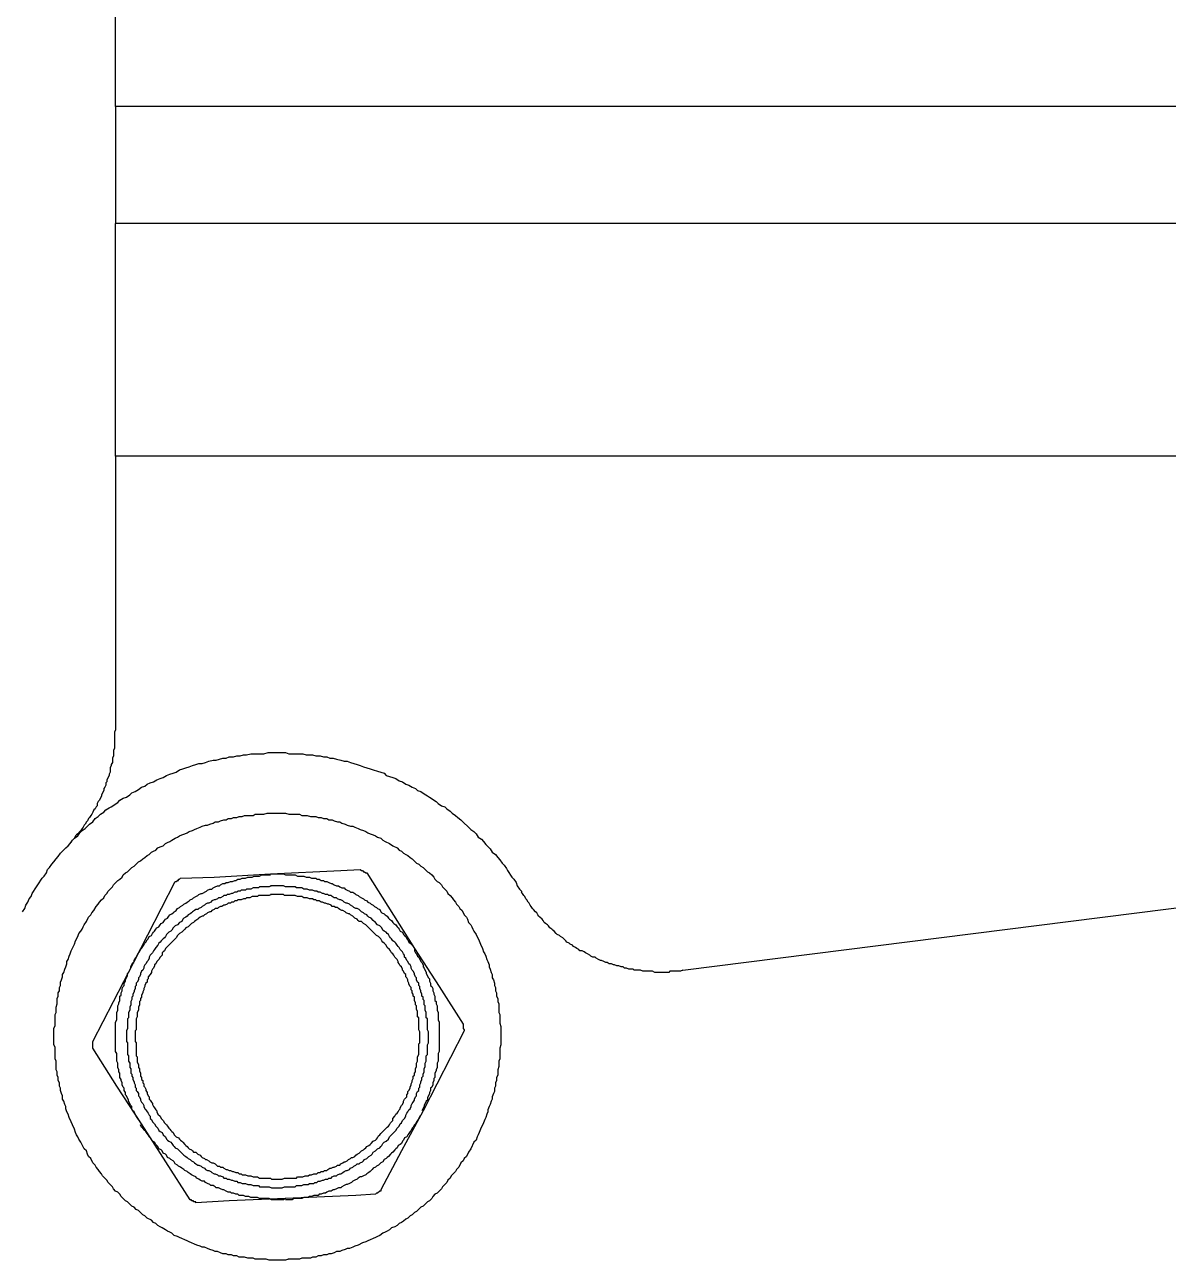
# Model space of a CAD drawing. Header units: inches. Extents: x 0 to 11, y 0.3 to 17.
# Drawn here: x 1.191 to 2.071, y 15.098 to 16.049 of the extents above; entities that cross this region are included whole.
import ezdxf

# ---------------------------------------------------------------- set-up
doc = ezdxf.new("R2010")
doc.units = ezdxf.units.IN
doc.header["$MEASUREMENT"] = 0
doc.layers.add('Layer 1', color=7, linetype='Continuous')

msp = doc.modelspace()

# ---------------------------------------------------------------- linework, layer by layer
at = {"layer": 'Layer 1', "color": 7, "lineweight": 25, "true_color": 0xffffff}
for points in [[(1.26083, 15.98583), (1.26083, 16.36917)], [(1.26083, 15.98583), (1.26083, 15.89583)], [(2.63583, 15.98583), (1.26083, 15.98583)], [(2.66667, 15.71667), (1.26083, 15.71667), (1.26083, 15.89583)], [(2.63583, 15.89583), (1.26083, 15.89583)], [(1.26083, 15.71667), (1.26083, 15.50583)], [(1.26083, 15.50583), (1.26, 15.50416), (1.26, 15.49167), (1.25917, 15.49), (1.25917, 15.48583), (1.25833, 15.48416), (1.25833, 15.48083), (1.2575, 15.47917), (1.2575, 15.47833), (1.25667, 15.47666), (1.25667, 15.47333), (1.25583, 15.47167), (1.25583, 15.47083), (1.25416, 15.4675), (1.25416, 15.46583), (1.25334, 15.465), (1.25334, 15.46333), (1.2525, 15.46167), (1.25167, 15.46084), (1.25167, 15.45917), (1.25, 15.45583), (1.25, 15.455), (1.24833, 15.45167), (1.2475, 15.45083), (1.24666, 15.44916), (1.24666, 15.4475), (1.24584, 15.44667), (1.245, 15.445), (1.24417, 15.44417), (1.24333, 15.4425), (1.2425, 15.44084), (1.24167, 15.44), (1.24083, 15.43833), (1.24, 15.4375), (1.23917, 15.43583), (1.23834, 15.435), (1.2375, 15.43334), (1.23667, 15.4325), (1.23583, 15.43083), (1.235, 15.43), (1.23416, 15.42833), (1.23333, 15.4275), (1.23167, 15.42584), (1.23083, 15.425), (1.23, 15.42417), (1.22917, 15.4225), (1.22833, 15.42166), (1.22666, 15.42), (1.22666, 15.41917)], [(1.18917, 15.36583), (1.19084, 15.36833), (1.19166, 15.37084), (1.19333, 15.37333), (1.19417, 15.37583), (1.19583, 15.3775), (1.19667, 15.38), (1.2, 15.385), (1.20083, 15.38666), (1.20417, 15.39167), (1.20583, 15.39333), (1.2075, 15.39583), (1.20833, 15.39834), (1.21, 15.4), (1.21167, 15.4025), (1.21333, 15.40417), (1.215, 15.40667), (1.21667, 15.40833), (1.21834, 15.41083), (1.2225, 15.415), (1.22417, 15.41667), (1.22583, 15.41833), (1.2275, 15.42083), (1.22917, 15.4225), (1.23167, 15.42417), (1.23333, 15.42666), (1.235, 15.42833), (1.2375, 15.43), (1.24083, 15.43334), (1.24333, 15.435), (1.245, 15.4375), (1.2475, 15.43917), (1.24917, 15.44084), (1.25167, 15.4425), (1.25334, 15.44417), (1.25583, 15.44583), (1.2575, 15.44667), (1.2625, 15.45), (1.26417, 15.45167), (1.26667, 15.45334), (1.26917, 15.45417), (1.27167, 15.45583), (1.27334, 15.4575), (1.27583, 15.45833), (1.27833, 15.46), (1.28084, 15.46167), (1.28333, 15.4625), (1.285, 15.46417), (1.2875, 15.465), (1.29, 15.46583), (1.2925, 15.4675), (1.295, 15.46833), (1.2975, 15.46917), (1.3, 15.47083), (1.3025, 15.47167), (1.305, 15.4725), (1.3075, 15.47333), (1.31, 15.475), (1.3125, 15.47583), (1.315, 15.47666), (1.3175, 15.4775), (1.32, 15.47833), (1.3225, 15.47917), (1.325, 15.48), (1.3275, 15.48), (1.33, 15.48083), (1.3325, 15.48167), (1.33584, 15.4825), (1.33833, 15.4825), (1.34083, 15.48333), (1.34334, 15.48416), (1.34583, 15.48416), (1.34833, 15.485), (1.35166, 15.485), (1.35417, 15.48583), (1.35667, 15.48583), (1.35916, 15.48667), (1.36167, 15.48667), (1.365, 15.4875), (1.375, 15.4875), (1.37834, 15.48834), (1.39167, 15.48834), (1.39417, 15.4875), (1.405, 15.4875), (1.4075, 15.48667), (1.4125, 15.48667), (1.415, 15.48583), (1.41833, 15.48583), (1.42083, 15.485), (1.42333, 15.485), (1.42584, 15.48416), (1.42833, 15.48416), (1.43083, 15.48333), (1.43416, 15.4825), (1.43667, 15.48167), (1.43917, 15.48167), (1.44166, 15.48083), (1.44667, 15.47917), (1.44916, 15.47833), (1.45167, 15.4775), (1.45417, 15.47666), (1.45667, 15.47583), (1.45917, 15.475), (1.4625, 15.47417), (1.465, 15.47333), (1.4675, 15.4725), (1.46916, 15.47083), (1.47167, 15.47), (1.47417, 15.46917), (1.47666, 15.46833), (1.47917, 15.46667), (1.48167, 15.46583), (1.48416, 15.46417), (1.48667, 15.46333), (1.48917, 15.46167), (1.49167, 15.46084), (1.49333, 15.45917), (1.49584, 15.45833), (1.49833, 15.45667), (1.50083, 15.455), (1.5025, 15.45417), (1.5075, 15.45083), (1.50917, 15.44916), (1.51166, 15.4475), (1.51417, 15.44667), (1.51584, 15.445), (1.51833, 15.44333), (1.52, 15.44166), (1.5225, 15.44), (1.52417, 15.43833), (1.52667, 15.43667), (1.53417, 15.42917), (1.53667, 15.4275), (1.53833, 15.42584), (1.54, 15.42333), (1.5425, 15.42166), (1.54417, 15.42), (1.54583, 15.4175), (1.54917, 15.41416), (1.55084, 15.41167), (1.55333, 15.41), (1.555, 15.4075), (1.55667, 15.40583), (1.55834, 15.40333), (1.56, 15.40167), (1.56167, 15.39917), (1.5625, 15.3975), (1.56584, 15.3925), (1.5675, 15.39084), (1.56917, 15.38833), (1.57, 15.38584), (1.57167, 15.38333), (1.57333, 15.38167), (1.57333, 15.38083)], [(1.39417, 15.09833), (1.39167, 15.0975), (1.37916, 15.0975), (1.37667, 15.09833), (1.36833, 15.09833), (1.36667, 15.09917), (1.3625, 15.09917), (1.36, 15.1), (1.35583, 15.1), (1.35417, 15.10083), (1.35166, 15.10083), (1.35, 15.10166), (1.3475, 15.10166), (1.34583, 15.1025), (1.34334, 15.1025), (1.34167, 15.10333), (1.33917, 15.10417), (1.3375, 15.10417), (1.33584, 15.105), (1.33333, 15.10583), (1.33167, 15.10667), (1.32917, 15.1075), (1.3275, 15.1075), (1.32583, 15.10833), (1.32333, 15.10916), (1.32167, 15.11), (1.31917, 15.11083), (1.3175, 15.11167), (1.31584, 15.1125), (1.31417, 15.11334), (1.31167, 15.11416), (1.31, 15.115), (1.30834, 15.11583), (1.30583, 15.11667), (1.30417, 15.11833), (1.3025, 15.11917), (1.30084, 15.12), (1.29917, 15.12084), (1.29666, 15.1225), (1.295, 15.12333), (1.29333, 15.12417), (1.29167, 15.12583), (1.29, 15.12667), (1.28833, 15.12834), (1.285, 15.13), (1.28333, 15.13167), (1.28166, 15.1325), (1.27833, 15.13584), (1.27667, 15.13666), (1.275, 15.13833), (1.27334, 15.13917), (1.27, 15.1425), (1.26833, 15.14333), (1.265, 15.14667), (1.26417, 15.14834), (1.2625, 15.15), (1.26083, 15.15083), (1.25917, 15.1525), (1.25833, 15.15417), (1.255, 15.1575), (1.25416, 15.15917), (1.25083, 15.1625), (1.25, 15.16416), (1.24833, 15.16583), (1.2475, 15.1675), (1.24584, 15.16917), (1.245, 15.17083), (1.24333, 15.1725), (1.24167, 15.17584), (1.24, 15.1775), (1.23917, 15.17917), (1.23834, 15.18167), (1.23667, 15.18334), (1.23416, 15.18833), (1.2325, 15.19084), (1.23167, 15.1925), (1.23083, 15.19417), (1.23, 15.19583), (1.22917, 15.19834), (1.2275, 15.20167), (1.22666, 15.20417), (1.225, 15.2075), (1.22417, 15.21), (1.22333, 15.21167), (1.2225, 15.21417), (1.2225, 15.21583), (1.22167, 15.2175), (1.22083, 15.22), (1.22, 15.22167), (1.22, 15.22417), (1.21916, 15.22583), (1.21834, 15.22833), (1.21834, 15.23), (1.2175, 15.23167), (1.2175, 15.23416), (1.21667, 15.23583), (1.21667, 15.23834), (1.21583, 15.24), (1.21583, 15.2425), (1.215, 15.24417), (1.215, 15.25083), (1.21417, 15.2525), (1.21417, 15.26166), (1.21333, 15.26333), (1.21333, 15.27583), (1.21417, 15.27833), (1.21417, 15.28667), (1.215, 15.28833), (1.215, 15.2925), (1.21583, 15.295), (1.21583, 15.29917), (1.21667, 15.30084), (1.21667, 15.30333), (1.2175, 15.305), (1.2175, 15.3075), (1.21834, 15.30916), (1.21834, 15.31167), (1.21916, 15.31333), (1.22, 15.31584), (1.22, 15.3175), (1.22083, 15.31917), (1.22167, 15.32167), (1.2225, 15.32334), (1.22333, 15.32583), (1.22333, 15.3275), (1.22417, 15.32917), (1.225, 15.33167), (1.22583, 15.33333), (1.22666, 15.33584), (1.22917, 15.34083), (1.23, 15.34333), (1.23167, 15.34667), (1.2325, 15.34917), (1.23416, 15.35083), (1.235, 15.3525), (1.23583, 15.35417), (1.23667, 15.35583), (1.23834, 15.35833), (1.24, 15.36167), (1.24167, 15.36334), (1.2425, 15.365), (1.24417, 15.36667), (1.24584, 15.37), (1.2475, 15.37166), (1.24833, 15.37333), (1.25, 15.375), (1.25167, 15.37667), (1.2525, 15.37834), (1.25416, 15.38), (1.255, 15.38167), (1.25833, 15.385), (1.25917, 15.38666), (1.2625, 15.39), (1.26417, 15.39084), (1.26584, 15.3925), (1.26667, 15.39417), (1.26833, 15.39583), (1.27, 15.39667), (1.27334, 15.4), (1.275, 15.40083), (1.27667, 15.4025), (1.27833, 15.40417), (1.28, 15.405), (1.28166, 15.40667), (1.28333, 15.4075), (1.285, 15.40917), (1.28667, 15.41), (1.28833, 15.41167), (1.29, 15.4125), (1.29167, 15.41333), (1.29333, 15.415), (1.295, 15.41583), (1.2975, 15.41667), (1.29917, 15.41833), (1.30084, 15.41917), (1.3025, 15.42), (1.30417, 15.42083), (1.30667, 15.4225), (1.30834, 15.42333), (1.31, 15.42417), (1.31167, 15.425), (1.31417, 15.42584), (1.31584, 15.42666), (1.3175, 15.4275), (1.32, 15.42833), (1.32167, 15.42917), (1.32333, 15.43), (1.32583, 15.43083), (1.3275, 15.43167), (1.33, 15.4325), (1.33167, 15.4325), (1.33333, 15.43334), (1.33584, 15.43416), (1.3375, 15.435), (1.34, 15.435), (1.34167, 15.43583), (1.34416, 15.43667), (1.34583, 15.43667), (1.3475, 15.4375), (1.35, 15.4375), (1.35166, 15.43833), (1.35417, 15.43833), (1.35583, 15.43917), (1.35833, 15.43917), (1.36, 15.44), (1.36667, 15.44), (1.36833, 15.44084), (1.375, 15.44084), (1.3775, 15.44166), (1.39167, 15.44166), (1.39417, 15.44084), (1.4025, 15.44084), (1.40417, 15.44), (1.40833, 15.44), (1.41083, 15.43917), (1.415, 15.43917), (1.41667, 15.43833), (1.41917, 15.43833), (1.42083, 15.4375), (1.42333, 15.4375), (1.425, 15.43667), (1.4275, 15.43667), (1.42917, 15.43583), (1.43167, 15.435), (1.43334, 15.435), (1.435, 15.43416), (1.4375, 15.43334), (1.43917, 15.4325), (1.44166, 15.43167), (1.44333, 15.43167), (1.445, 15.43083), (1.4475, 15.43), (1.44916, 15.42917), (1.45167, 15.42833), (1.45334, 15.4275), (1.455, 15.42666), (1.45667, 15.42584), (1.45917, 15.425), (1.46084, 15.42417), (1.4625, 15.42333), (1.465, 15.4225), (1.46667, 15.42083), (1.46834, 15.42), (1.47167, 15.41833), (1.47417, 15.41667), (1.4775, 15.415), (1.47917, 15.41333), (1.48083, 15.4125), (1.4825, 15.41083), (1.48416, 15.41), (1.48583, 15.40917), (1.4875, 15.4075), (1.48917, 15.40667), (1.4925, 15.40333), (1.49417, 15.4025), (1.49584, 15.40083), (1.4975, 15.4), (1.50083, 15.39667), (1.5025, 15.39583), (1.50416, 15.39417), (1.50583, 15.3925), (1.50667, 15.39084), (1.50833, 15.38917), (1.51, 15.38833), (1.51166, 15.38666), (1.5125, 15.385), (1.51584, 15.38167), (1.51667, 15.38), (1.51833, 15.37834), (1.52, 15.37667), (1.52083, 15.375), (1.5225, 15.37333), (1.52334, 15.37166), (1.525, 15.37), (1.52583, 15.36833), (1.5275, 15.36667), (1.52917, 15.36334), (1.53084, 15.36167), (1.53166, 15.36), (1.5325, 15.3575), (1.53417, 15.35583), (1.535, 15.35417), (1.53583, 15.3525), (1.53667, 15.35083), (1.53833, 15.34833), (1.54083, 15.34333), (1.54167, 15.34083), (1.54333, 15.3375), (1.54417, 15.335), (1.545, 15.33333), (1.54583, 15.33167), (1.54666, 15.32917), (1.5475, 15.3275), (1.54833, 15.325), (1.54833, 15.32334), (1.54917, 15.32167), (1.55, 15.31917), (1.55084, 15.3175), (1.55084, 15.315), (1.55167, 15.31333), (1.5525, 15.31083), (1.5525, 15.30916), (1.55333, 15.3075), (1.55333, 15.305), (1.55417, 15.30333), (1.55417, 15.30084), (1.555, 15.29917), (1.555, 15.29666), (1.55583, 15.295), (1.55583, 15.28833), (1.55667, 15.28667), (1.55667, 15.28), (1.5575, 15.2775), (1.5575, 15.26333), (1.55667, 15.26084), (1.55667, 15.2525), (1.55583, 15.25083), (1.55583, 15.24666), (1.555, 15.24417), (1.555, 15.24), (1.55417, 15.23834), (1.55417, 15.23583), (1.55333, 15.23416), (1.55333, 15.23167), (1.5525, 15.23), (1.5525, 15.2275), (1.55167, 15.22583), (1.55084, 15.22333), (1.55084, 15.22167), (1.55, 15.22), (1.54917, 15.2175), (1.54833, 15.21583), (1.5475, 15.21333), (1.5475, 15.21167), (1.54666, 15.21), (1.54583, 15.2075), (1.545, 15.20583), (1.54417, 15.20334), (1.54167, 15.19834), (1.54083, 15.19583), (1.54, 15.19417), (1.53916, 15.1925), (1.53833, 15.19), (1.53667, 15.18833), (1.53417, 15.18334), (1.5325, 15.18083), (1.53084, 15.1775), (1.52917, 15.17584), (1.52833, 15.17417), (1.52667, 15.1725), (1.525, 15.16917), (1.52334, 15.1675), (1.5225, 15.16583), (1.51917, 15.1625), (1.51833, 15.16083), (1.51667, 15.15917), (1.51584, 15.1575), (1.5125, 15.15417), (1.51166, 15.1525), (1.51, 15.15083), (1.50833, 15.14917), (1.50667, 15.14834), (1.505, 15.14667), (1.50416, 15.145), (1.5025, 15.14333), (1.50083, 15.1425), (1.4975, 15.13917), (1.49584, 15.13833), (1.4925, 15.135), (1.49083, 15.13417), (1.48917, 15.1325), (1.4875, 15.13167), (1.48583, 15.13), (1.48416, 15.12916), (1.4825, 15.1275), (1.48083, 15.12667), (1.47917, 15.12583), (1.4775, 15.12417), (1.47583, 15.12333), (1.47333, 15.1225), (1.47167, 15.12084), (1.47, 15.12), (1.46834, 15.11917), (1.46667, 15.11833), (1.46417, 15.11667), (1.4625, 15.11583), (1.46084, 15.115), (1.45917, 15.11416), (1.45667, 15.11334), (1.455, 15.1125), (1.45334, 15.11167), (1.45083, 15.11083), (1.4475, 15.10916), (1.445, 15.10833), (1.44333, 15.1075), (1.44084, 15.10667), (1.43917, 15.10667), (1.4375, 15.10583), (1.435, 15.105), (1.43334, 15.10417), (1.43083, 15.10417), (1.42917, 15.10333), (1.42667, 15.1025), (1.425, 15.1025), (1.42333, 15.10166), (1.42083, 15.10166), (1.41917, 15.10083), (1.41667, 15.10083), (1.415, 15.1), (1.4125, 15.1), (1.41083, 15.09917), (1.40417, 15.09917), (1.4025, 15.09833), (1.39333, 15.09833)], [(1.6975, 15.32083), (2.44333, 15.415)], [(1.275, 15.3275), (1.30667, 15.38917), (1.3075, 15.38917), (1.30834, 15.39), (1.30916, 15.39), (1.30916, 15.39084), (1.31, 15.39084), (1.31083, 15.39167), (1.33667, 15.3925), (1.38, 15.395)], [(1.275, 15.3275), (1.275, 15.32834), (1.27583, 15.33), (1.27667, 15.33083), (1.27833, 15.33417), (1.27917, 15.335), (1.28, 15.33667), (1.28084, 15.3375), (1.28166, 15.33917), (1.2825, 15.34), (1.28333, 15.34167), (1.28417, 15.3425), (1.285, 15.34417), (1.28583, 15.345), (1.28667, 15.34667), (1.28833, 15.3475), (1.28916, 15.34917), (1.29, 15.35), (1.29083, 15.35083), (1.29167, 15.3525), (1.2925, 15.35333), (1.29417, 15.35417), (1.295, 15.35583), (1.29583, 15.35667), (1.2975, 15.3575), (1.29833, 15.35916), (1.29917, 15.36), (1.30084, 15.36083), (1.30167, 15.3625), (1.3025, 15.36334), (1.30417, 15.36416), (1.305, 15.365), (1.30583, 15.36583), (1.3075, 15.36667), (1.30834, 15.36833), (1.31, 15.36917), (1.31083, 15.37), (1.3125, 15.37084), (1.31333, 15.37166), (1.315, 15.3725), (1.31584, 15.37333), (1.3175, 15.37417), (1.31833, 15.375), (1.32, 15.37583), (1.32083, 15.37667), (1.3225, 15.3775), (1.32416, 15.37834), (1.325, 15.37916), (1.32667, 15.38), (1.3275, 15.38), (1.33083, 15.38167), (1.33167, 15.3825), (1.33333, 15.38333), (1.335, 15.38333), (1.33584, 15.38417), (1.3375, 15.385), (1.33917, 15.38584), (1.34083, 15.38584), (1.34167, 15.38666), (1.34334, 15.3875), (1.345, 15.3875), (1.34583, 15.38833), (1.3475, 15.38833), (1.34917, 15.38917), (1.35083, 15.38917), (1.3525, 15.39), (1.35333, 15.39), (1.355, 15.39084), (1.35667, 15.39084), (1.35833, 15.39167), (1.36083, 15.39167), (1.3625, 15.3925), (1.36583, 15.3925), (1.3675, 15.39333), (1.37166, 15.39333), (1.37333, 15.39417), (1.38, 15.39417)], [(1.38, 15.395), (1.43416, 15.3975), (1.44916, 15.39834), (1.45, 15.3975), (1.45083, 15.3975), (1.45167, 15.39667), (1.4525, 15.39667), (1.45334, 15.39583), (1.45417, 15.39583)], [(1.38, 15.395), (1.39, 15.395), (1.39167, 15.39417), (1.39917, 15.39417), (1.40083, 15.39333), (1.40584, 15.39333), (1.4075, 15.3925), (1.41, 15.3925), (1.41167, 15.39167), (1.415, 15.39167), (1.41583, 15.39084), (1.4175, 15.39084), (1.41917, 15.39), (1.42083, 15.39), (1.42166, 15.38917), (1.42333, 15.38917), (1.425, 15.38833), (1.42667, 15.3875), (1.4275, 15.3875), (1.42917, 15.38666), (1.43083, 15.38584), (1.4325, 15.38584), (1.43334, 15.385), (1.435, 15.38417), (1.43667, 15.38417), (1.4375, 15.38333), (1.43917, 15.3825), (1.44084, 15.38167), (1.44166, 15.38083), (1.44333, 15.38083), (1.445, 15.38), (1.44583, 15.37916), (1.4475, 15.37834), (1.44833, 15.3775), (1.45, 15.37667), (1.45167, 15.37583), (1.4525, 15.375), (1.45417, 15.37417), (1.455, 15.37333), (1.45667, 15.3725), (1.4575, 15.37166), (1.45917, 15.37084), (1.46, 15.37), (1.46167, 15.36917), (1.4625, 15.36833), (1.46417, 15.3675), (1.465, 15.36583), (1.46583, 15.365), (1.4675, 15.36416), (1.46834, 15.36334), (1.47, 15.3625), (1.47083, 15.36083), (1.47167, 15.36), (1.47333, 15.35916), (1.47417, 15.3575), (1.475, 15.35667), (1.47666, 15.35583), (1.4775, 15.35417), (1.47833, 15.35333), (1.47917, 15.3525), (1.48, 15.35083), (1.48167, 15.35), (1.4825, 15.34833), (1.48333, 15.3475), (1.48416, 15.34667), (1.485, 15.345), (1.48583, 15.34417), (1.48667, 15.3425), (1.4875, 15.34167), (1.48917, 15.34), (1.49, 15.33917), (1.49083, 15.3375)], [(1.45417, 15.39583), (1.49083, 15.3375)], [(1.38083, 15.38584), (1.37916, 15.385), (1.37166, 15.385), (1.37084, 15.38417), (1.36667, 15.38417), (1.365, 15.38333), (1.36167, 15.38333), (1.36083, 15.3825), (1.3575, 15.3825), (1.35667, 15.38167), (1.355, 15.38167), (1.35417, 15.38083), (1.3525, 15.38083), (1.35083, 15.38), (1.35, 15.38), (1.34833, 15.37916), (1.34667, 15.37916), (1.34583, 15.37834), (1.34416, 15.37834), (1.34334, 15.3775), (1.34167, 15.37667), (1.34, 15.37667), (1.33917, 15.37583), (1.3375, 15.375), (1.33667, 15.375), (1.335, 15.37417), (1.33417, 15.37333), (1.3325, 15.3725), (1.33167, 15.3725), (1.33, 15.37166), (1.32917, 15.37084), (1.3275, 15.37), (1.32667, 15.36917), (1.325, 15.36833), (1.32416, 15.3675), (1.3225, 15.3675), (1.32167, 15.36667), (1.32, 15.36583), (1.31917, 15.365), (1.31833, 15.36416), (1.31666, 15.36334), (1.31584, 15.3625), (1.315, 15.36167), (1.31333, 15.36083), (1.3125, 15.36), (1.31167, 15.35833), (1.31, 15.3575), (1.30834, 15.35583), (1.30667, 15.355), (1.30583, 15.35417), (1.305, 15.35333), (1.30417, 15.35166), (1.30333, 15.35083), (1.30167, 15.35), (1.30084, 15.34917), (1.3, 15.34833), (1.29917, 15.34667), (1.29833, 15.34583), (1.2975, 15.345), (1.29583, 15.34333), (1.295, 15.3425), (1.29417, 15.34167), (1.29333, 15.34), (1.29167, 15.33833), (1.29083, 15.33667), (1.29, 15.33584), (1.28916, 15.33417), (1.28833, 15.33333), (1.2875, 15.3325), (1.28667, 15.33083), (1.28667, 15.33), (1.28583, 15.32834), (1.285, 15.3275), (1.28417, 15.32583), (1.28333, 15.325), (1.2825, 15.32334), (1.2825, 15.3225), (1.28166, 15.32083), (1.28084, 15.32), (1.28, 15.31833), (1.28, 15.3175), (1.27917, 15.31584), (1.27833, 15.315), (1.27833, 15.31333), (1.2775, 15.31167), (1.27667, 15.31083), (1.27667, 15.30916), (1.27583, 15.30834), (1.27583, 15.30667), (1.275, 15.305), (1.275, 15.30417), (1.27417, 15.3025), (1.27417, 15.30084), (1.27334, 15.3), (1.27334, 15.29833), (1.2725, 15.29666), (1.2725, 15.29417), (1.27167, 15.2925), (1.27167, 15.29), (1.27083, 15.28833), (1.27083, 15.28417), (1.27, 15.28333), (1.27, 15.27583), (1.26917, 15.27417), (1.26917, 15.26584), (1.27, 15.265), (1.27, 15.25583), (1.27083, 15.255), (1.27083, 15.25083), (1.27167, 15.24917), (1.27167, 15.24584), (1.2725, 15.245), (1.2725, 15.24167), (1.27334, 15.24083), (1.27334, 15.23916), (1.27417, 15.23834), (1.27417, 15.23667), (1.275, 15.235), (1.275, 15.23416), (1.27583, 15.2325), (1.27583, 15.23083), (1.27667, 15.23), (1.27667, 15.22833), (1.2775, 15.2275), (1.27833, 15.22583), (1.27833, 15.22417), (1.27917, 15.22333), (1.28, 15.22167), (1.28, 15.22083), (1.28084, 15.21917), (1.28166, 15.21833), (1.2825, 15.21667), (1.2825, 15.21583), (1.28333, 15.21417), (1.28417, 15.21333), (1.285, 15.21167), (1.28583, 15.21084), (1.28667, 15.20917), (1.2875, 15.20833), (1.2875, 15.20667), (1.28833, 15.20583), (1.28916, 15.20417), (1.29, 15.20334), (1.29083, 15.2025), (1.29167, 15.20083), (1.2925, 15.2), (1.29333, 15.19916), (1.29417, 15.1975), (1.295, 15.19667), (1.29666, 15.19583), (1.2975, 15.19417), (1.29917, 15.1925), (1.3, 15.19084), (1.30084, 15.19), (1.30167, 15.18917), (1.30333, 15.18833), (1.30417, 15.1875), (1.305, 15.18583), (1.30583, 15.185), (1.30667, 15.18416), (1.30834, 15.18334), (1.30916, 15.1825), (1.31, 15.18167), (1.31167, 15.18), (1.3125, 15.17917), (1.31333, 15.17833), (1.315, 15.1775), (1.31584, 15.17666), (1.31666, 15.17584), (1.31833, 15.175), (1.31917, 15.17417), (1.32083, 15.17333), (1.32167, 15.1725), (1.3225, 15.17166), (1.32416, 15.17083), (1.325, 15.17083), (1.32667, 15.17), (1.3275, 15.16917), (1.32917, 15.16833), (1.33, 15.1675), (1.33167, 15.16667), (1.3325, 15.16667), (1.33417, 15.16583), (1.335, 15.165), (1.33667, 15.16416), (1.3375, 15.16416), (1.33917, 15.16333), (1.34, 15.1625), (1.34167, 15.1625), (1.34334, 15.16167), (1.34416, 15.16083), (1.34583, 15.16083), (1.34667, 15.16), (1.34833, 15.16), (1.35, 15.15917), (1.35083, 15.15917), (1.3525, 15.15833), (1.35417, 15.15833), (1.355, 15.1575), (1.35667, 15.1575), (1.35833, 15.15667), (1.36083, 15.15667), (1.3625, 15.15583), (1.365, 15.15583), (1.36667, 15.155), (1.37084, 15.155), (1.37166, 15.15417), (1.37916, 15.15417), (1.38083, 15.15333), (1.38917, 15.15333), (1.39084, 15.15417), (1.39917, 15.15417), (1.4, 15.155), (1.40417, 15.155), (1.40584, 15.15583), (1.40917, 15.15583), (1.41, 15.15667), (1.41333, 15.15667), (1.41416, 15.1575), (1.41583, 15.1575), (1.41667, 15.15833), (1.41833, 15.15833), (1.42, 15.15917), (1.42083, 15.15917), (1.4225, 15.16), (1.42417, 15.16), (1.425, 15.16083), (1.42667, 15.16083), (1.4275, 15.16167), (1.42917, 15.1625), (1.43083, 15.1625), (1.43167, 15.16333), (1.43334, 15.16416), (1.43416, 15.16416), (1.43583, 15.165), (1.43667, 15.16583), (1.43833, 15.16667), (1.43917, 15.16667), (1.44084, 15.1675), (1.44166, 15.16833), (1.44333, 15.16917), (1.44417, 15.17), (1.44583, 15.17083), (1.44667, 15.17166), (1.44833, 15.17166), (1.44916, 15.1725), (1.45083, 15.17333), (1.45167, 15.17417), (1.4525, 15.175), (1.45417, 15.17584), (1.455, 15.17666), (1.45583, 15.1775), (1.4575, 15.17833), (1.45833, 15.17917), (1.45917, 15.18083), (1.46084, 15.18167), (1.46167, 15.1825), (1.4625, 15.18334), (1.46417, 15.18416), (1.465, 15.185), (1.46583, 15.18583), (1.46667, 15.1875), (1.4675, 15.18833), (1.46916, 15.18917), (1.47083, 15.19084), (1.47167, 15.1925), (1.47333, 15.19417), (1.475, 15.19583), (1.47583, 15.19667), (1.47666, 15.1975), (1.4775, 15.19916), (1.47833, 15.2), (1.47917, 15.20083), (1.48, 15.2025), (1.48083, 15.20334), (1.48167, 15.205), (1.4825, 15.20583), (1.48333, 15.20667), (1.48416, 15.20833), (1.48416, 15.20917), (1.485, 15.21084), (1.48583, 15.21167), (1.48667, 15.21333), (1.4875, 15.21417), (1.48834, 15.21583), (1.48834, 15.21667), (1.48917, 15.21833), (1.49, 15.21917), (1.49083, 15.22083), (1.49083, 15.22167), (1.49167, 15.22333), (1.4925, 15.22417), (1.4925, 15.22583), (1.49333, 15.2275), (1.49417, 15.22833), (1.49417, 15.23), (1.495, 15.23083), (1.495, 15.2325), (1.49584, 15.23416), (1.49584, 15.235), (1.49666, 15.23667), (1.49666, 15.23834), (1.4975, 15.23916), (1.4975, 15.24083), (1.49833, 15.2425), (1.49833, 15.245), (1.49917, 15.24666), (1.49917, 15.24917), (1.5, 15.25083), (1.5, 15.255), (1.50083, 15.25583), (1.50083, 15.26333), (1.50167, 15.265), (1.50167, 15.27334), (1.50083, 15.275), (1.50083, 15.28333), (1.5, 15.28417), (1.5, 15.28833), (1.49917, 15.29), (1.49917, 15.29333), (1.49833, 15.29417), (1.49833, 15.2975), (1.4975, 15.29833), (1.4975, 15.3), (1.49666, 15.30084), (1.49666, 15.3025), (1.49584, 15.30417), (1.49584, 15.305), (1.495, 15.30667), (1.495, 15.30834), (1.49417, 15.30916), (1.49417, 15.31083), (1.49333, 15.31167), (1.4925, 15.31333), (1.4925, 15.315), (1.49167, 15.31584), (1.49083, 15.3175), (1.49083, 15.31833), (1.49, 15.32), (1.48917, 15.32083), (1.48834, 15.3225), (1.48834, 15.32334), (1.4875, 15.325), (1.48667, 15.32583), (1.48583, 15.3275), (1.485, 15.32834), (1.48416, 15.33), (1.48333, 15.33083), (1.48333, 15.3325), (1.4825, 15.33333), (1.48167, 15.335), (1.48, 15.33667), (1.47917, 15.33833), (1.47833, 15.33917), (1.4775, 15.34), (1.47666, 15.34167), (1.47583, 15.3425), (1.47417, 15.34333), (1.47333, 15.345), (1.4725, 15.34583), (1.47167, 15.34667), (1.47083, 15.34833), (1.47, 15.34917), (1.46916, 15.35), (1.4675, 15.35083), (1.46667, 15.35166), (1.46583, 15.35333), (1.465, 15.35417), (1.46417, 15.355), (1.4625, 15.35583), (1.46084, 15.3575), (1.45917, 15.35916), (1.4575, 15.36083), (1.45583, 15.36167), (1.455, 15.3625), (1.45417, 15.36334), (1.4525, 15.36416), (1.45167, 15.365), (1.45, 15.36583), (1.44916, 15.36667), (1.44833, 15.3675), (1.44667, 15.36833), (1.44583, 15.36833), (1.44417, 15.36917), (1.44333, 15.37), (1.44166, 15.37084), (1.44084, 15.37166), (1.43917, 15.3725), (1.43833, 15.3725), (1.43667, 15.37333), (1.43583, 15.37417), (1.43416, 15.375), (1.43334, 15.375), (1.43167, 15.37583), (1.43083, 15.37667), (1.42917, 15.37667), (1.4275, 15.3775), (1.42667, 15.37834), (1.425, 15.37834), (1.42417, 15.37916), (1.4225, 15.37916), (1.42083, 15.38), (1.42, 15.38), (1.41833, 15.38083), (1.41667, 15.38083), (1.41583, 15.38167), (1.41416, 15.38167), (1.4125, 15.3825), (1.41, 15.3825), (1.40833, 15.38333), (1.40584, 15.38333), (1.40417, 15.38417), (1.4, 15.38417), (1.39917, 15.385), (1.39167, 15.385), (1.39, 15.38584), (1.38, 15.38584)], [(1.38083, 15.37916), (1.37916, 15.37834), (1.37084, 15.37834), (1.37, 15.3775), (1.36583, 15.3775), (1.36417, 15.37667), (1.36167, 15.37667), (1.36083, 15.37583), (1.35916, 15.37583), (1.3575, 15.375), (1.355, 15.375), (1.35417, 15.37417), (1.3525, 15.37417), (1.35166, 15.37333), (1.35, 15.37333), (1.34917, 15.3725), (1.3475, 15.3725), (1.34667, 15.37166), (1.345, 15.37084), (1.34416, 15.37084), (1.3425, 15.37), (1.34167, 15.37), (1.34, 15.36917), (1.33917, 15.36833), (1.3375, 15.36833), (1.33667, 15.3675), (1.335, 15.36667), (1.33417, 15.36583), (1.33333, 15.36583), (1.33167, 15.365), (1.33083, 15.36416), (1.32917, 15.36334), (1.32834, 15.3625), (1.3275, 15.3625), (1.32583, 15.36167), (1.325, 15.36083), (1.32416, 15.36), (1.3225, 15.35916), (1.32167, 15.35833), (1.32083, 15.3575), (1.31917, 15.35667), (1.31833, 15.35583), (1.31666, 15.35417), (1.315, 15.35333), (1.31417, 15.3525), (1.31333, 15.35166), (1.3125, 15.35083), (1.31167, 15.35), (1.31, 15.34917), (1.30916, 15.34833), (1.30834, 15.3475), (1.3075, 15.34583), (1.30667, 15.345), (1.30583, 15.34417), (1.305, 15.34333), (1.30417, 15.3425), (1.3025, 15.34083), (1.30167, 15.34), (1.30084, 15.33917), (1.3, 15.33833), (1.29917, 15.3375), (1.29833, 15.33584), (1.2975, 15.335), (1.29666, 15.33417), (1.29666, 15.3325), (1.29583, 15.33167), (1.295, 15.33083), (1.29417, 15.32917), (1.29333, 15.32834), (1.2925, 15.3275), (1.29167, 15.32583), (1.29083, 15.325), (1.29083, 15.32416), (1.29, 15.3225), (1.28916, 15.32167), (1.28833, 15.32), (1.28833, 15.31917), (1.2875, 15.3175), (1.28583, 15.31584), (1.28583, 15.31417), (1.285, 15.31333), (1.285, 15.31167), (1.28417, 15.31083), (1.28333, 15.30916), (1.28333, 15.30834), (1.2825, 15.30667), (1.2825, 15.30583), (1.28166, 15.30417), (1.28166, 15.30333), (1.28084, 15.30166), (1.28084, 15.3), (1.28, 15.29917), (1.28, 15.2975), (1.27917, 15.29666), (1.27917, 15.29417), (1.27833, 15.2925), (1.27833, 15.29), (1.2775, 15.28833), (1.2775, 15.285), (1.27667, 15.28333), (1.27667, 15.275), (1.27583, 15.27417), (1.27583, 15.26584), (1.27667, 15.265), (1.27667, 15.255), (1.2775, 15.25416), (1.2775, 15.25), (1.27833, 15.24833), (1.27833, 15.24584), (1.27917, 15.245), (1.27917, 15.24333), (1.28, 15.24167), (1.28, 15.23916), (1.28084, 15.23834), (1.28084, 15.23667), (1.28166, 15.23583), (1.28166, 15.23416), (1.2825, 15.23333), (1.2825, 15.23167), (1.28333, 15.23083), (1.28417, 15.22917), (1.28417, 15.22833), (1.285, 15.22666), (1.285, 15.22583), (1.28583, 15.22417), (1.28667, 15.22333), (1.28667, 15.22167), (1.2875, 15.22083), (1.28833, 15.21917), (1.28916, 15.21833), (1.28916, 15.2175), (1.29, 15.21583), (1.29083, 15.215), (1.29167, 15.21333), (1.2925, 15.2125), (1.2925, 15.21167), (1.29333, 15.21), (1.295, 15.20833), (1.29583, 15.20667), (1.29666, 15.20583), (1.2975, 15.205), (1.29833, 15.20334), (1.29917, 15.2025), (1.3, 15.20167), (1.30084, 15.20083), (1.30167, 15.19916), (1.3025, 15.19834), (1.30333, 15.1975), (1.30417, 15.19667), (1.305, 15.19583), (1.30583, 15.19417), (1.3075, 15.1925), (1.30916, 15.19166), (1.31, 15.19084), (1.31083, 15.19), (1.31167, 15.18917), (1.3125, 15.18833), (1.31417, 15.18667), (1.315, 15.18583), (1.31584, 15.185), (1.31666, 15.18416), (1.3175, 15.18334), (1.31917, 15.1825), (1.32, 15.18167), (1.32083, 15.18083), (1.3225, 15.18083), (1.32333, 15.18), (1.32416, 15.17917), (1.32583, 15.17833), (1.32667, 15.1775), (1.3275, 15.17666), (1.32917, 15.17584), (1.33, 15.175), (1.33083, 15.175), (1.3325, 15.17417), (1.33333, 15.17333), (1.335, 15.1725), (1.33584, 15.1725), (1.3375, 15.17166), (1.33917, 15.17), (1.34083, 15.17), (1.34167, 15.16917), (1.34334, 15.16917), (1.34416, 15.16833), (1.34583, 15.1675), (1.34667, 15.1675), (1.34833, 15.16667), (1.34917, 15.16667), (1.35083, 15.16583), (1.35166, 15.16583), (1.35333, 15.165), (1.355, 15.165), (1.35583, 15.16416), (1.3575, 15.16416), (1.35833, 15.16333), (1.36083, 15.16333), (1.3625, 15.1625), (1.365, 15.1625), (1.36667, 15.16167), (1.37, 15.16167), (1.37166, 15.16083), (1.38, 15.16083), (1.38083, 15.16), (1.38917, 15.16), (1.39084, 15.16083), (1.4, 15.16083), (1.40083, 15.16167), (1.405, 15.16167), (1.40666, 15.1625), (1.40917, 15.1625), (1.41, 15.16333), (1.41167, 15.16333), (1.41333, 15.16416), (1.41583, 15.16416), (1.41667, 15.165), (1.41833, 15.165), (1.41917, 15.16583), (1.42083, 15.16583), (1.42166, 15.16667), (1.42333, 15.16667), (1.42417, 15.1675), (1.42584, 15.16833), (1.42667, 15.16833), (1.42833, 15.16917), (1.42917, 15.16917), (1.43083, 15.17), (1.43167, 15.17083), (1.43334, 15.17083), (1.43416, 15.17166), (1.43583, 15.1725), (1.43667, 15.17333), (1.4375, 15.17333), (1.43917, 15.17417), (1.44, 15.175), (1.44166, 15.17584), (1.4425, 15.17666), (1.44333, 15.17666), (1.445, 15.1775), (1.44583, 15.17833), (1.44667, 15.17917), (1.44833, 15.18), (1.44916, 15.18083), (1.45, 15.18167), (1.45167, 15.1825), (1.4525, 15.18334), (1.45334, 15.18416), (1.45417, 15.185), (1.45583, 15.18583), (1.45667, 15.18667), (1.4575, 15.1875), (1.45917, 15.18917), (1.46084, 15.19), (1.46167, 15.19084), (1.4625, 15.19166), (1.46333, 15.19333), (1.46417, 15.19417), (1.465, 15.195), (1.46583, 15.19583), (1.46667, 15.19667), (1.46834, 15.19834), (1.46916, 15.19916), (1.47, 15.2), (1.47083, 15.20083), (1.47167, 15.20167), (1.4725, 15.20334), (1.47333, 15.20417), (1.47417, 15.205), (1.47417, 15.20667), (1.47583, 15.20833), (1.47666, 15.21), (1.4775, 15.21084), (1.47833, 15.21167), (1.47917, 15.21333), (1.48, 15.21417), (1.48, 15.215), (1.48083, 15.21667), (1.48167, 15.2175), (1.4825, 15.21917), (1.4825, 15.22), (1.48333, 15.22167), (1.48416, 15.2225), (1.485, 15.22333), (1.485, 15.225), (1.48583, 15.22583), (1.48583, 15.2275), (1.48667, 15.22833), (1.4875, 15.23), (1.4875, 15.23083), (1.48834, 15.2325), (1.48834, 15.23333), (1.48917, 15.235), (1.48917, 15.23583), (1.49, 15.2375), (1.49, 15.23916), (1.49083, 15.24), (1.49083, 15.24167), (1.49167, 15.2425), (1.49167, 15.245), (1.4925, 15.24666), (1.4925, 15.24917), (1.49333, 15.25083), (1.49333, 15.25416), (1.49417, 15.25583), (1.49417, 15.26417), (1.495, 15.265), (1.495, 15.27334), (1.49417, 15.275), (1.49417, 15.28417), (1.49333, 15.285), (1.49333, 15.28916), (1.4925, 15.29083), (1.4925, 15.29333), (1.49167, 15.29417), (1.49167, 15.29583), (1.49083, 15.2975), (1.49083, 15.3), (1.49, 15.30084), (1.49, 15.3025), (1.48917, 15.30333), (1.48917, 15.305), (1.48834, 15.30583), (1.48834, 15.3075), (1.4875, 15.30834), (1.48667, 15.31), (1.48667, 15.31083), (1.48583, 15.3125), (1.48583, 15.31333), (1.485, 15.315), (1.48416, 15.31584), (1.48416, 15.3175), (1.48333, 15.31833), (1.4825, 15.32), (1.48167, 15.32083), (1.48167, 15.32167), (1.48083, 15.32334), (1.48, 15.32416), (1.47917, 15.32583), (1.47833, 15.32667), (1.47833, 15.3275), (1.4775, 15.32917), (1.47666, 15.33), (1.47583, 15.33083), (1.475, 15.3325), (1.47417, 15.33333), (1.47333, 15.33417), (1.4725, 15.33584), (1.47167, 15.33667), (1.47, 15.33833), (1.46916, 15.34), (1.46834, 15.34083), (1.4675, 15.34167), (1.46667, 15.3425), (1.46583, 15.34333), (1.465, 15.345), (1.46417, 15.34583), (1.46333, 15.34667), (1.46167, 15.3475), (1.46084, 15.34833), (1.46, 15.34917), (1.45917, 15.35), (1.45833, 15.35083), (1.45667, 15.3525), (1.455, 15.35417), (1.45334, 15.35583), (1.45167, 15.35667), (1.45083, 15.3575), (1.45, 15.35833), (1.44833, 15.35833), (1.4475, 15.35916), (1.44667, 15.36), (1.445, 15.36083), (1.44417, 15.36167), (1.44333, 15.3625), (1.44166, 15.36334), (1.44084, 15.36416), (1.44, 15.36416), (1.43833, 15.365), (1.4375, 15.36583), (1.43583, 15.36667), (1.435, 15.36667), (1.43334, 15.3675), (1.4325, 15.36833), (1.43167, 15.36917), (1.43, 15.36917), (1.42917, 15.37), (1.4275, 15.37), (1.42667, 15.37084), (1.425, 15.37166), (1.42417, 15.37166), (1.4225, 15.3725), (1.42166, 15.3725), (1.42, 15.37333), (1.41917, 15.37333), (1.4175, 15.37417), (1.41583, 15.37417), (1.415, 15.375), (1.41333, 15.375), (1.4125, 15.37583), (1.41, 15.37583), (1.40833, 15.37667), (1.40584, 15.37667), (1.40417, 15.3775), (1.40083, 15.3775), (1.39917, 15.37834), (1.39084, 15.37834), (1.39, 15.37916), (1.38, 15.37916)], [(1.6975, 15.32083), (1.69583, 15.32), (1.6875, 15.32), (1.68667, 15.31917), (1.67584, 15.31917), (1.67417, 15.32), (1.66667, 15.32), (1.665, 15.32083), (1.66, 15.32083), (1.65917, 15.32167), (1.65584, 15.32167), (1.65417, 15.3225), (1.6525, 15.3225), (1.65167, 15.32334), (1.65, 15.32334), (1.64834, 15.32416), (1.64667, 15.32416), (1.645, 15.325), (1.64417, 15.325), (1.6425, 15.32583), (1.64084, 15.32583), (1.63917, 15.32667), (1.63833, 15.32667), (1.63666, 15.3275), (1.635, 15.32834), (1.63417, 15.32834), (1.6325, 15.32917), (1.63083, 15.33), (1.63, 15.33083), (1.62834, 15.33083), (1.62667, 15.33167), (1.62583, 15.3325), (1.62417, 15.33333), (1.6225, 15.33417), (1.62166, 15.335), (1.62, 15.33584), (1.61833, 15.33584), (1.6175, 15.33667), (1.61583, 15.3375), (1.615, 15.33833), (1.61334, 15.33917), (1.6125, 15.34), (1.61083, 15.34083), (1.61, 15.34167), (1.60833, 15.3425), (1.6075, 15.34333), (1.60583, 15.345), (1.605, 15.34583), (1.60333, 15.34667), (1.6025, 15.3475), (1.60083, 15.34833), (1.6, 15.34917), (1.59833, 15.35083), (1.5975, 15.35166), (1.59667, 15.3525), (1.595, 15.35333), (1.59416, 15.355), (1.59334, 15.35583), (1.59167, 15.35667), (1.59083, 15.3575), (1.59, 15.35916), (1.58917, 15.36), (1.5875, 15.36167), (1.58667, 15.3625), (1.58584, 15.36334), (1.585, 15.365), (1.58417, 15.36583), (1.5825, 15.3675), (1.58167, 15.36833), (1.58083, 15.37), (1.58, 15.37084), (1.57917, 15.3725), (1.57834, 15.37333), (1.5775, 15.375), (1.57667, 15.37583), (1.57583, 15.3775), (1.575, 15.37834), (1.57416, 15.38), (1.57333, 15.38083)], [(1.49083, 15.3375), (1.49083, 15.33584), (1.49167, 15.33417), (1.4925, 15.33333), (1.49333, 15.33167), (1.49417, 15.33083), (1.49584, 15.3275), (1.49666, 15.32667), (1.4975, 15.325), (1.4975, 15.32334), (1.49833, 15.3225), (1.5, 15.31917), (1.5, 15.31833), (1.50167, 15.315), (1.5025, 15.31417), (1.5025, 15.3125), (1.50334, 15.31083), (1.50334, 15.30916), (1.50416, 15.30834), (1.505, 15.30667), (1.505, 15.305), (1.50583, 15.30333), (1.50583, 15.3025), (1.50667, 15.30084), (1.50667, 15.2975), (1.5075, 15.29666), (1.5075, 15.295), (1.50833, 15.29333), (1.50833, 15.29), (1.50917, 15.28833), (1.50917, 15.2825), (1.51, 15.28083), (1.51, 15.25833), (1.50917, 15.25667), (1.50917, 15.25083), (1.50833, 15.24917), (1.50833, 15.24584), (1.5075, 15.24417), (1.5075, 15.24333), (1.50667, 15.24167), (1.50667, 15.23834), (1.50583, 15.2375), (1.50583, 15.23583), (1.505, 15.23416), (1.505, 15.2325), (1.50416, 15.23083), (1.50334, 15.23), (1.50334, 15.22833), (1.5025, 15.22666), (1.5025, 15.22583), (1.50083, 15.2225), (1.50083, 15.22083), (1.5, 15.22), (1.49833, 15.21667), (1.49833, 15.21583), (1.49666, 15.2125)], [(1.49083, 15.3375), (1.51, 15.30834), (1.52833, 15.27917)], [(1.28084, 15.2025), (1.26166, 15.23167), (1.24333, 15.26084), (1.24333, 15.26584), (1.275, 15.3275)], [(1.28084, 15.2025), (1.28, 15.20334), (1.27917, 15.205), (1.27833, 15.20583), (1.2775, 15.2075), (1.27667, 15.20833), (1.27583, 15.21), (1.275, 15.21167), (1.27417, 15.2125), (1.27334, 15.21417), (1.27334, 15.21583), (1.2725, 15.21667), (1.27083, 15.22), (1.27083, 15.22083), (1.26917, 15.22417), (1.26833, 15.225), (1.26833, 15.22666), (1.2675, 15.22833), (1.2675, 15.23), (1.26667, 15.23083), (1.26584, 15.2325), (1.26584, 15.23416), (1.265, 15.23583), (1.265, 15.23667), (1.26417, 15.23834), (1.26417, 15.24167), (1.26333, 15.2425), (1.26333, 15.24417), (1.2625, 15.24584), (1.2625, 15.24917), (1.26166, 15.25083), (1.26166, 15.25667), (1.26083, 15.25833), (1.26083, 15.28083), (1.26166, 15.2825), (1.26166, 15.28833), (1.2625, 15.29), (1.2625, 15.29333), (1.26333, 15.295), (1.26333, 15.29583), (1.26417, 15.2975), (1.26417, 15.30084), (1.265, 15.30166), (1.265, 15.30333), (1.26584, 15.305), (1.26584, 15.30667), (1.26667, 15.30834), (1.2675, 15.30916), (1.2675, 15.31083), (1.26833, 15.3125), (1.26833, 15.31333), (1.27, 15.31666), (1.27, 15.31833), (1.27083, 15.31917), (1.2725, 15.3225), (1.2725, 15.32334), (1.27417, 15.32667), (1.275, 15.32667)], [(1.52833, 15.27917), (1.52833, 15.27583), (1.52917, 15.275), (1.52917, 15.27417), (1.4975, 15.2125)], [(1.4975, 15.2125), (1.49584, 15.20917), (1.495, 15.20833), (1.49417, 15.20667), (1.49333, 15.205), (1.4925, 15.20417), (1.49167, 15.2025), (1.49083, 15.20167), (1.49, 15.2), (1.48917, 15.19916), (1.48834, 15.1975), (1.4875, 15.19667), (1.48667, 15.195), (1.48583, 15.19417), (1.485, 15.1925), (1.48333, 15.19166), (1.4825, 15.19), (1.48167, 15.18917), (1.48083, 15.1875), (1.48, 15.18667), (1.47833, 15.18583), (1.4775, 15.18416), (1.47666, 15.18334), (1.47583, 15.1825), (1.47417, 15.18083), (1.47333, 15.18), (1.4725, 15.17917), (1.47083, 15.1775), (1.47, 15.17666), (1.46916, 15.17584), (1.4675, 15.175), (1.46667, 15.17333), (1.465, 15.1725), (1.46417, 15.17166), (1.46333, 15.17083), (1.46167, 15.17), (1.46084, 15.16917), (1.45917, 15.16833), (1.45833, 15.1675), (1.45667, 15.16583), (1.45583, 15.165), (1.45417, 15.16416), (1.45334, 15.16333), (1.45167, 15.1625), (1.45, 15.16167), (1.44916, 15.16167), (1.4475, 15.16083), (1.44667, 15.16), (1.445, 15.15917), (1.44333, 15.15833), (1.4425, 15.1575), (1.44084, 15.15667), (1.43917, 15.15583), (1.43833, 15.15583), (1.43667, 15.155), (1.435, 15.15417), (1.43416, 15.15333), (1.4325, 15.15333), (1.43083, 15.1525), (1.42917, 15.15167), (1.42833, 15.15167), (1.42667, 15.15083), (1.425, 15.15083), (1.42333, 15.15), (1.4225, 15.14917), (1.42083, 15.14917), (1.41917, 15.14834), (1.4175, 15.14834), (1.41667, 15.1475), (1.41333, 15.1475), (1.41167, 15.14667), (1.41, 15.14667), (1.40917, 15.14583), (1.40584, 15.14583), (1.40417, 15.145), (1.39834, 15.145), (1.39667, 15.14417), (1.39167, 15.14417)], [(1.4975, 15.2125), (1.48083, 15.18167), (1.465, 15.15167)], [(1.39167, 15.145), (1.39, 15.14417), (1.38083, 15.14417), (1.37916, 15.145), (1.37166, 15.145), (1.37, 15.14583), (1.365, 15.14583), (1.36334, 15.14667), (1.36083, 15.14667), (1.35916, 15.1475), (1.35583, 15.1475), (1.355, 15.14834), (1.35333, 15.14834), (1.35166, 15.14917), (1.35, 15.14917), (1.34917, 15.15), (1.3475, 15.15), (1.34583, 15.15083), (1.34416, 15.15167), (1.34334, 15.15167), (1.34167, 15.1525), (1.34, 15.15333), (1.33833, 15.15333), (1.3375, 15.15417), (1.33584, 15.155), (1.33417, 15.155), (1.33333, 15.15583), (1.33167, 15.15667), (1.33, 15.1575), (1.32917, 15.15833), (1.3275, 15.15833), (1.32583, 15.15917), (1.325, 15.16), (1.32333, 15.16083), (1.3225, 15.16167), (1.32083, 15.1625), (1.31917, 15.16333), (1.31833, 15.16416), (1.31666, 15.165), (1.31584, 15.16583), (1.31417, 15.16667), (1.31333, 15.1675), (1.31167, 15.16833), (1.31083, 15.16917), (1.30916, 15.17), (1.30834, 15.17083), (1.30667, 15.17166), (1.30583, 15.17333), (1.305, 15.17417), (1.30333, 15.175), (1.3025, 15.17584), (1.30084, 15.17666), (1.3, 15.17833), (1.29917, 15.17917), (1.2975, 15.18), (1.29666, 15.18167), (1.29583, 15.1825), (1.29417, 15.18334), (1.29333, 15.185), (1.2925, 15.18583), (1.29167, 15.18667), (1.29083, 15.18833), (1.28916, 15.18917), (1.28833, 15.19084), (1.28667, 15.1925), (1.28583, 15.19417), (1.285, 15.195), (1.28417, 15.19667), (1.28333, 15.1975), (1.28166, 15.19916), (1.28084, 15.2), (1.28, 15.20167)], [(1.39167, 15.145), (1.34833, 15.14333), (1.3225, 15.14167), (1.3225, 15.1425), (1.32083, 15.1425), (1.32083, 15.14333), (1.31917, 15.14333), (1.31917, 15.14417), (1.31833, 15.14417), (1.28084, 15.2025)], [(1.46084, 15.14834), (1.44583, 15.1475), (1.39167, 15.145)], [(1.465, 15.15167), (1.465, 15.15083), (1.46417, 15.15083), (1.4625, 15.14917), (1.46167, 15.14917), (1.46084, 15.14834)]]:
    msp.add_lwpolyline(points, dxfattribs=at)

doc.saveas('drawing.dxf')
